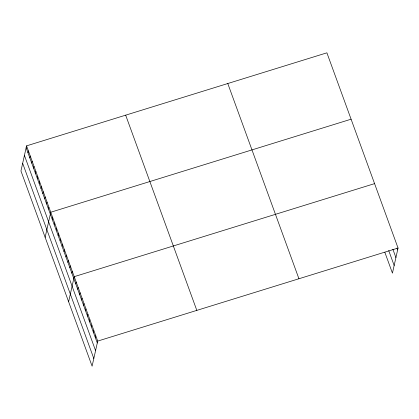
<?xml version="1.0" encoding="UTF-8"?>
<svg xmlns="http://www.w3.org/2000/svg" width="419" height="419" viewBox="0 0 419 419"><rect width="100%" height="100%" fill="white"/><g stroke="black" fill="none" stroke-linecap="round" stroke-linejoin="round"><path stroke-width="0.63" d="M26.559 145.864L20.95 170.952L92.101 366.175L97.711 341.087L26.559 145.864L326.899 52.825L398.05 248.048L392.441 273.136L384.836 252.259M28 152.851L28.419 150.971M29.859 157.958L30.278 156.078M31.718 163.064L32.143 161.179M33.578 168.171L34.002 166.285M35.442 173.277L35.861 171.392M37.301 178.384L37.72 176.499M39.161 183.491L39.585 181.605M41.025 188.592L41.444 186.712M42.885 193.698L43.304 191.818M44.744 198.805L45.168 196.92M46.609 203.912L47.028 202.026M48.468 209.018L48.887 207.133M45.142 237.327L50.751 212.239L351.091 119.2M52.286 219.493L52.705 217.608M54.24 224.862L54.664 222.976M56.198 230.23L56.617 228.345M58.152 235.598L58.576 233.713M60.111 240.967L60.53 239.081M62.07 246.335L62.489 244.45M64.023 251.704L64.447 249.818M65.982 257.072L66.401 255.187M67.936 262.441L68.36 260.555M69.894 267.809L70.313 265.924M71.853 273.178L72.272 271.292M68.622 301.748L74.231 276.66L374.57 183.627M75.766 283.914L76.185 282.029M77.719 289.283L78.144 287.403M79.678 294.651L80.097 292.771M81.632 300.02L82.056 298.139M83.591 305.388L84.01 303.508M85.549 310.757L85.968 308.876M87.503 316.125L87.927 314.245M89.462 321.493L89.881 319.613M91.415 326.862L91.84 324.982M93.374 332.236L93.793 330.35M95.333 337.604L95.752 335.719M97.711 341.087L398.05 248.048M396.976 248.142L397.631 249.934M392.875 249.237L395.918 257.591M388.717 250.567L394.153 265.478M227.784 83.528L298.936 278.75M125.669 115.162L196.82 310.385M26.135 147.75L97.287 342.972M24.422 155.402L95.574 350.63M22.663 163.295L93.814 358.517"/></g></svg>
